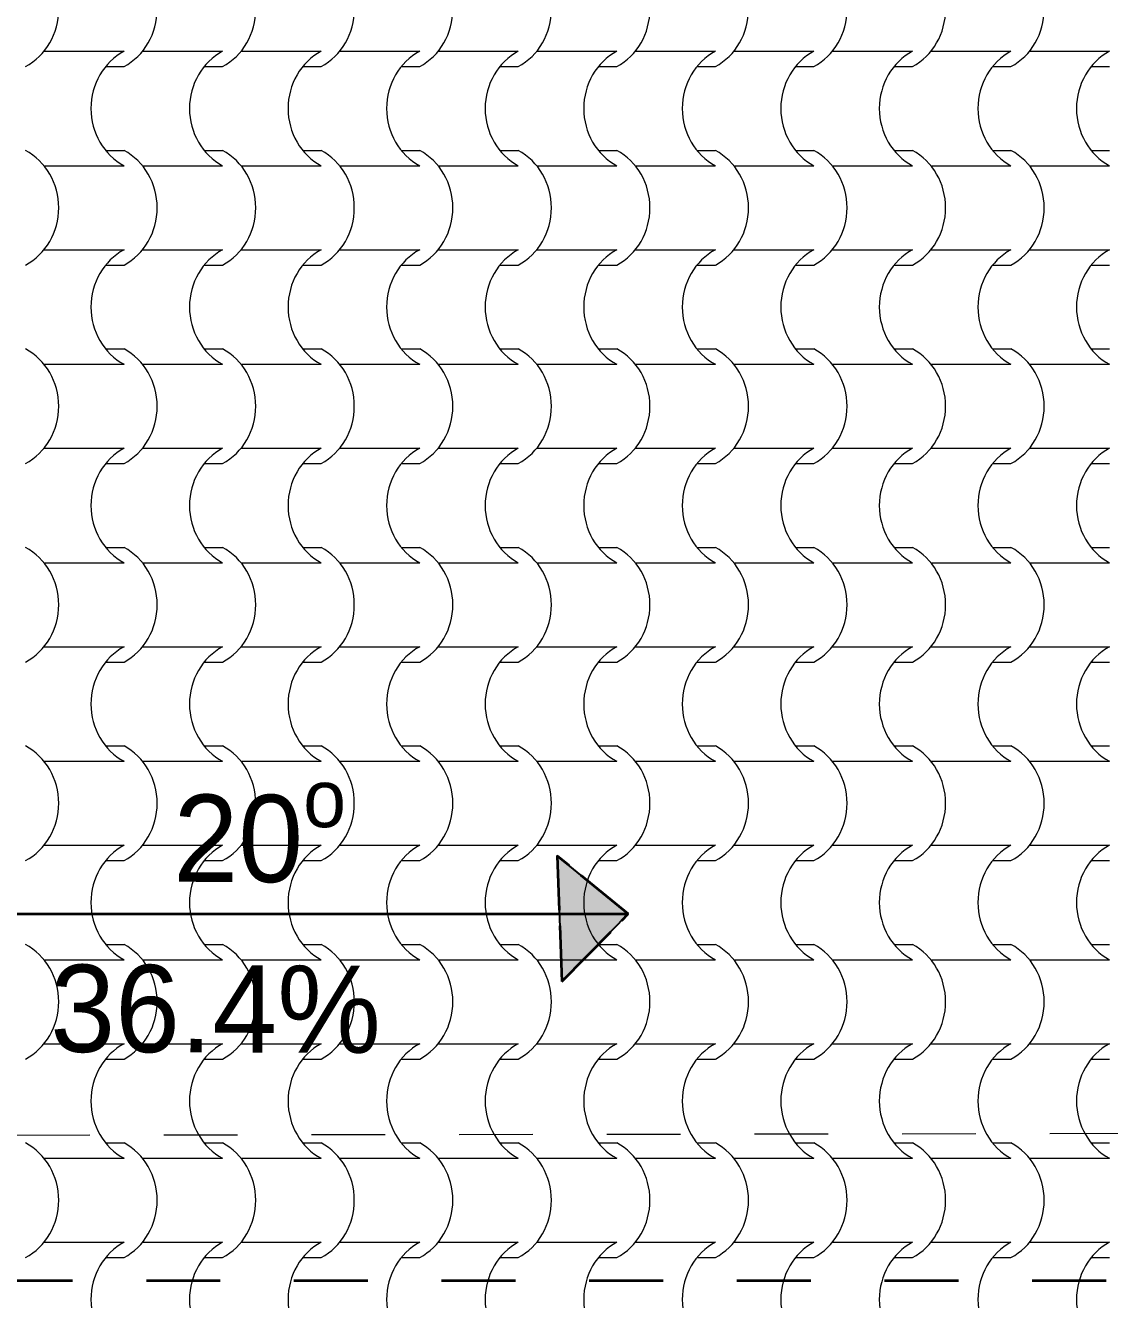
# Model space of a CAD drawing. Header units: millimetres. Extents: x -440 to 2671, y 0 to 297.
# Drawn here: x -174.78 to -143.7, y 100.95 to 137.47 of the extents above; entities that cross this region are included whole.
import ezdxf

# ---------------------------------------------------------------- set-up
doc = ezdxf.new("R2010")
doc.units = ezdxf.units.MM
doc.header["$MEASUREMENT"] = 0
doc.set_wipeout_variables(frame=1)
for name, pattern in [('- Прекъснати линия', [4.233333, 2.116667, -2.116667]), ('- Скирити линии', [2.45, 2, -0.45]), ('Wipeout_Contour', [1000, 0, -1000])]:
    doc.linetypes.add(name, pattern=pattern)
for name, color, linetype, lineweight, true_color in [('1', 7, 'Continuous', 13, 0x2b2b2b), ('46', 7, 'Continuous', 35, 0x4e4e4e), ('65', 7, 'Continuous', 20, 0x4e4e4e), ('85', 7, 'Continuous', 20, 0x404040)]:
    doc.layers.add(name, color=color, linetype=linetype, lineweight=lineweight, true_color=true_color)
for name, color, linetype, lineweight in [('102', 254, 'Continuous', 15), ('41', 7, 'Continuous', 35), ('7', 7, 'Continuous', 25)]:
    doc.layers.add(name, color=color, linetype=linetype, lineweight=lineweight)
doc.styles.add('GENERATED_STYLE_4', font='GOTHIC.TTF')

# ---------------------------------------------------------------- blocks, each defined once
blk = doc.blocks.new('*X45')
at = {"layer": '102', "color": 254, "linetype": 'Continuous', "lineweight": 15}
for p, q in [((265.94, 136.728), (267.086, 136.728)), ((267.086, 136.728), (268.232, 136.728)), ((268.765, 136.728), (269.911, 136.728)), ((269.911, 136.728), (271.057, 136.728)), ((271.591, 136.728), (272.736, 136.728)), ((272.736, 136.728), (273.882, 136.728)), ((274.416, 136.728), (275.562, 136.728)), ((275.562, 136.728), (276.708, 136.728)), ((277.241, 136.728), (278.387, 136.728)), ((278.387, 136.728), (279.533, 136.728)), ((280.067, 136.728), (281.213, 136.728)), ((281.213, 136.728), (282.359, 136.728)), ((282.892, 136.728), (284.038, 136.728)), ((284.038, 136.728), (285.184, 136.728)), ((285.718, 136.728), (286.863, 136.728)), ((286.863, 136.728), (288.009, 136.728)), ((288.543, 136.728), (289.689, 136.728)), ((289.689, 136.728), (290.835, 136.728)), ((291.368, 136.728), (292.514, 136.728)), ((292.514, 136.728), (293.66, 136.728)), ((294.194, 136.728), (295.34, 136.728)), ((295.34, 136.728), (296.485, 136.728)), ((267.705, 136.288), (268.232, 136.288)), ((270.53, 136.288), (271.057, 136.288)), ((273.356, 136.288), (273.882, 136.288)), ((276.181, 136.288), (276.708, 136.288)), ((279.006, 136.288), (279.533, 136.288)), ((281.832, 136.288), (282.359, 136.288)), ((284.657, 136.288), (285.184, 136.288)), ((287.483, 136.288), (288.009, 136.288)), ((290.308, 136.288), (290.835, 136.288)), ((293.133, 136.288), (293.66, 136.288)), ((295.959, 136.288), (296.485, 136.288)), ((267.705, 133.884), (268.232, 133.884)), ((270.53, 133.884), (271.057, 133.884)), ((273.356, 133.884), (273.882, 133.884)), ((276.181, 133.884), (276.708, 133.884)), ((279.006, 133.884), (279.533, 133.884)), ((281.832, 133.884), (282.359, 133.884)), ((284.657, 133.884), (285.184, 133.884)), ((287.483, 133.884), (288.009, 133.884)), ((290.308, 133.884), (290.835, 133.884)), ((293.133, 133.884), (293.66, 133.884)), ((295.959, 133.884), (296.485, 133.884)), ((265.94, 133.444), (267.086, 133.444)), ((267.086, 133.444), (268.232, 133.444)), ((268.765, 133.444), (269.911, 133.444)), ((269.911, 133.444), (271.057, 133.444)), ((271.591, 133.444), (272.736, 133.444)), ((272.736, 133.444), (273.882, 133.444)), ((274.416, 133.444), (275.562, 133.444)), ((275.562, 133.444), (276.708, 133.444)), ((277.241, 133.444), (278.387, 133.444)), ((278.387, 133.444), (279.533, 133.444)), ((280.067, 133.444), (281.213, 133.444)), ((281.213, 133.444), (282.359, 133.444)), ((282.892, 133.444), (284.038, 133.444)), ((284.038, 133.444), (285.184, 133.444)), ((285.718, 133.444), (286.863, 133.444)), ((286.863, 133.444), (288.009, 133.444)), ((288.543, 133.444), (289.689, 133.444)), ((289.689, 133.444), (290.835, 133.444)), ((291.368, 133.444), (292.514, 133.444)), ((292.514, 133.444), (293.66, 133.444)), ((294.194, 133.444), (295.34, 133.444)), ((295.34, 133.444), (296.485, 133.444)), ((265.94, 131.039), (267.086, 131.039)), ((267.086, 131.039), (268.232, 131.039)), ((268.765, 131.039), (269.911, 131.039)), ((269.911, 131.039), (271.057, 131.039)), ((271.591, 131.039), (272.736, 131.039)), ((272.736, 131.039), (273.882, 131.039)), ((274.416, 131.039), (275.562, 131.039)), ((275.562, 131.039), (276.708, 131.039)), ((277.241, 131.039), (278.387, 131.039)), ((278.387, 131.039), (279.533, 131.039)), ((280.067, 131.039), (281.213, 131.039)), ((281.213, 131.039), (282.359, 131.039)), ((282.892, 131.039), (284.038, 131.039)), ((284.038, 131.039), (285.184, 131.039)), ((285.718, 131.039), (286.863, 131.039)), ((286.863, 131.039), (288.009, 131.039)), ((288.543, 131.039), (289.689, 131.039)), ((289.689, 131.039), (290.835, 131.039)), ((291.368, 131.039), (292.514, 131.039)), ((292.514, 131.039), (293.66, 131.039)), ((294.194, 131.039), (295.34, 131.039)), ((295.34, 131.039), (296.485, 131.039)), ((267.705, 130.599), (268.232, 130.599)), ((270.53, 130.599), (271.057, 130.599)), ((273.356, 130.599), (273.882, 130.599)), ((276.181, 130.599), (276.708, 130.599)), ((279.006, 130.599), (279.533, 130.599)), ((281.832, 130.599), (282.359, 130.599)), ((284.657, 130.599), (285.184, 130.599)), ((287.483, 130.599), (288.009, 130.599)), ((290.308, 130.599), (290.835, 130.599)), ((293.133, 130.599), (293.66, 130.599)), ((295.959, 130.599), (296.485, 130.599)), ((267.705, 128.194), (268.232, 128.194)), ((270.53, 128.194), (271.057, 128.194)), ((273.356, 128.194), (273.882, 128.194)), ((276.181, 128.194), (276.708, 128.194)), ((279.006, 128.194), (279.533, 128.194)), ((281.832, 128.194), (282.359, 128.194)), ((284.657, 128.194), (285.184, 128.194)), ((287.483, 128.194), (288.009, 128.194)), ((290.308, 128.194), (290.835, 128.194)), ((293.133, 128.194), (293.66, 128.194)), ((295.959, 128.194), (296.485, 128.194)), ((265.94, 127.754), (267.086, 127.754)), ((267.086, 127.754), (268.232, 127.754)), ((268.765, 127.754), (269.911, 127.754)), ((269.911, 127.754), (271.057, 127.754)), ((271.591, 127.754), (272.736, 127.754)), ((272.736, 127.754), (273.882, 127.754)), ((274.416, 127.754), (275.562, 127.754)), ((275.562, 127.754), (276.708, 127.754)), ((277.241, 127.754), (278.387, 127.754)), ((278.387, 127.754), (279.533, 127.754)), ((280.067, 127.754), (281.213, 127.754)), ((281.213, 127.754), (282.359, 127.754)), ((282.892, 127.754), (284.038, 127.754)), ((284.038, 127.754), (285.184, 127.754)), ((285.718, 127.754), (286.863, 127.754)), ((286.863, 127.754), (288.009, 127.754)), ((288.543, 127.754), (289.689, 127.754)), ((289.689, 127.754), (290.835, 127.754)), ((291.368, 127.754), (292.514, 127.754)), ((292.514, 127.754), (293.66, 127.754)), ((294.194, 127.754), (295.34, 127.754)), ((295.34, 127.754), (296.485, 127.754)), ((265.94, 125.349), (267.086, 125.349)), ((267.086, 125.349), (268.232, 125.349)), ((268.765, 125.349), (269.911, 125.349)), ((269.911, 125.349), (271.057, 125.349)), ((271.591, 125.349), (272.736, 125.349)), ((272.736, 125.349), (273.882, 125.349)), ((274.416, 125.349), (275.562, 125.349)), ((275.562, 125.349), (276.708, 125.349)), ((277.241, 125.349), (278.387, 125.349)), ((278.387, 125.349), (279.533, 125.349)), ((280.067, 125.349), (281.213, 125.349)), ((281.213, 125.349), (282.359, 125.349)), ((282.892, 125.349), (284.038, 125.349)), ((284.038, 125.349), (285.184, 125.349)), ((285.718, 125.349), (286.863, 125.349)), ((286.863, 125.349), (288.009, 125.349)), ((288.543, 125.349), (289.689, 125.349)), ((289.689, 125.349), (290.835, 125.349)), ((291.368, 125.349), (292.514, 125.349)), ((292.514, 125.349), (293.66, 125.349)), ((294.194, 125.349), (295.34, 125.349)), ((295.34, 125.349), (296.485, 125.349)), ((267.705, 124.909), (268.232, 124.909)), ((270.53, 124.909), (271.057, 124.909)), ((273.356, 124.909), (273.882, 124.909)), ((276.181, 124.909), (276.708, 124.909)), ((279.006, 124.909), (279.533, 124.909)), ((281.832, 124.909), (282.359, 124.909)), ((284.657, 124.909), (285.184, 124.909)), ((287.483, 124.909), (288.009, 124.909)), ((290.308, 124.909), (290.835, 124.909)), ((293.133, 124.909), (293.66, 124.909)), ((295.959, 124.909), (296.485, 124.909)), ((267.705, 122.504), (268.232, 122.504)), ((270.53, 122.504), (271.057, 122.504)), ((273.356, 122.504), (273.882, 122.504)), ((276.181, 122.504), (276.708, 122.504)), ((279.006, 122.504), (279.533, 122.504)), ((281.832, 122.504), (282.359, 122.504)), ((284.657, 122.504), (285.184, 122.504)), ((287.483, 122.504), (288.009, 122.504)), ((290.308, 122.504), (290.835, 122.504)), ((293.133, 122.504), (293.66, 122.504)), ((295.959, 122.504), (296.485, 122.504)), ((265.94, 122.064), (267.086, 122.064)), ((267.086, 122.064), (268.232, 122.064)), ((268.765, 122.064), (269.911, 122.064)), ((269.911, 122.064), (271.057, 122.064)), ((271.591, 122.064), (272.736, 122.064)), ((272.736, 122.064), (273.882, 122.064)), ((274.416, 122.064), (275.562, 122.064)), ((275.562, 122.064), (276.708, 122.064)), ((277.241, 122.064), (278.387, 122.064)), ((278.387, 122.064), (279.533, 122.064)), ((280.067, 122.064), (281.213, 122.064)), ((281.213, 122.064), (282.359, 122.064)), ((282.892, 122.064), (284.038, 122.064)), ((284.038, 122.064), (285.184, 122.064)), ((285.718, 122.064), (286.863, 122.064)), ((286.863, 122.064), (288.009, 122.064)), ((288.543, 122.064), (289.689, 122.064)), ((289.689, 122.064), (290.835, 122.064)), ((291.368, 122.064), (292.514, 122.064)), ((292.514, 122.064), (293.66, 122.064)), ((294.194, 122.064), (295.34, 122.064)), ((295.34, 122.064), (296.485, 122.064)), ((265.94, 119.66), (267.086, 119.66)), ((267.086, 119.66), (268.232, 119.66)), ((268.765, 119.66), (269.911, 119.66)), ((269.911, 119.66), (271.057, 119.66)), ((271.591, 119.66), (272.736, 119.66)), ((272.736, 119.66), (273.882, 119.66)), ((274.416, 119.66), (275.562, 119.66)), ((275.562, 119.66), (276.708, 119.66)), ((277.241, 119.66), (278.387, 119.66)), ((278.387, 119.66), (279.533, 119.66)), ((280.067, 119.66), (281.213, 119.66)), ((281.213, 119.66), (282.359, 119.66)), ((282.892, 119.66), (284.038, 119.66)), ((284.038, 119.66), (285.184, 119.66)), ((285.718, 119.66), (286.863, 119.66)), ((286.863, 119.66), (288.009, 119.66)), ((288.543, 119.66), (289.689, 119.66)), ((289.689, 119.66), (290.835, 119.66)), ((291.368, 119.66), (292.514, 119.66)), ((292.514, 119.66), (293.66, 119.66)), ((294.194, 119.66), (295.34, 119.66)), ((295.34, 119.66), (296.485, 119.66)), ((267.705, 119.22), (268.232, 119.22)), ((270.53, 119.22), (271.057, 119.22)), ((273.356, 119.22), (273.882, 119.22)), ((276.181, 119.22), (276.708, 119.22)), ((279.006, 119.22), (279.533, 119.22)), ((281.832, 119.22), (282.359, 119.22)), ((284.657, 119.22), (285.184, 119.22)), ((287.483, 119.22), (288.009, 119.22)), ((290.308, 119.22), (290.835, 119.22)), ((293.133, 119.22), (293.66, 119.22)), ((295.959, 119.22), (296.485, 119.22)), ((267.705, 116.815), (268.232, 116.815)), ((270.53, 116.815), (271.057, 116.815)), ((273.356, 116.815), (273.882, 116.815)), ((276.181, 116.815), (276.708, 116.815)), ((279.006, 116.815), (279.533, 116.815)), ((281.832, 116.815), (282.359, 116.815)), ((284.657, 116.815), (285.184, 116.815)), ((287.483, 116.815), (288.009, 116.815)), ((290.308, 116.815), (290.835, 116.815)), ((293.133, 116.815), (293.66, 116.815)), ((295.959, 116.815), (296.485, 116.815)), ((265.94, 116.375), (267.086, 116.375)), ((267.086, 116.375), (268.232, 116.375)), ((268.765, 116.375), (269.911, 116.375)), ((269.911, 116.375), (271.057, 116.375)), ((271.591, 116.375), (272.736, 116.375)), ((272.736, 116.375), (273.882, 116.375)), ((274.416, 116.375), (275.562, 116.375)), ((275.562, 116.375), (276.708, 116.375)), ((277.241, 116.375), (278.387, 116.375)), ((278.387, 116.375), (279.533, 116.375)), ((280.067, 116.375), (281.213, 116.375)), ((281.213, 116.375), (282.359, 116.375)), ((282.892, 116.375), (284.038, 116.375)), ((284.038, 116.375), (285.184, 116.375)), ((285.718, 116.375), (286.863, 116.375)), ((286.863, 116.375), (288.009, 116.375)), ((288.543, 116.375), (289.689, 116.375)), ((289.689, 116.375), (290.835, 116.375)), ((291.368, 116.375), (292.514, 116.375)), ((292.514, 116.375), (293.66, 116.375)), ((294.194, 116.375), (295.34, 116.375)), ((295.34, 116.375), (296.485, 116.375)), ((265.94, 113.97), (267.086, 113.97)), ((267.086, 113.97), (268.232, 113.97)), ((268.765, 113.97), (269.911, 113.97)), ((269.911, 113.97), (271.057, 113.97)), ((271.591, 113.97), (272.736, 113.97)), ((272.736, 113.97), (273.882, 113.97)), ((274.416, 113.97), (275.562, 113.97)), ((275.562, 113.97), (276.708, 113.97)), ((277.241, 113.97), (278.387, 113.97)), ((278.387, 113.97), (279.533, 113.97)), ((280.067, 113.97), (281.213, 113.97)), ((281.213, 113.97), (282.359, 113.97)), ((282.892, 113.97), (284.038, 113.97)), ((284.038, 113.97), (285.184, 113.97)), ((285.718, 113.97), (286.863, 113.97)), ((286.863, 113.97), (288.009, 113.97)), ((288.543, 113.97), (289.689, 113.97)), ((289.689, 113.97), (290.835, 113.97)), ((291.368, 113.97), (292.514, 113.97)), ((292.514, 113.97), (293.66, 113.97)), ((294.194, 113.97), (295.34, 113.97)), ((295.34, 113.97), (296.485, 113.97)), ((267.705, 113.53), (268.232, 113.53)), ((270.53, 113.53), (271.057, 113.53)), ((273.356, 113.53), (273.882, 113.53)), ((276.181, 113.53), (276.708, 113.53)), ((279.006, 113.53), (279.533, 113.53)), ((281.832, 113.53), (282.359, 113.53)), ((284.657, 113.53), (285.184, 113.53)), ((287.483, 113.53), (288.009, 113.53)), ((290.308, 113.53), (290.835, 113.53)), ((293.133, 113.53), (293.66, 113.53)), ((295.959, 113.53), (296.485, 113.53)), ((267.705, 111.125), (268.232, 111.125)), ((270.53, 111.125), (271.057, 111.125)), ((273.356, 111.125), (273.882, 111.125)), ((276.181, 111.125), (276.708, 111.125)), ((279.006, 111.125), (279.533, 111.125)), ((281.832, 111.125), (282.359, 111.125)), ((284.657, 111.125), (285.184, 111.125)), ((287.483, 111.125), (288.009, 111.125)), ((290.308, 111.125), (290.835, 111.125)), ((293.133, 111.125), (293.66, 111.125)), ((295.959, 111.125), (296.485, 111.125)), ((265.94, 110.685), (267.086, 110.685)), ((267.086, 110.685), (268.232, 110.685)), ((268.765, 110.685), (269.911, 110.685)), ((269.911, 110.685), (271.057, 110.685)), ((271.591, 110.685), (272.736, 110.685)), ((272.736, 110.685), (273.882, 110.685)), ((274.416, 110.685), (275.562, 110.685)), ((275.562, 110.685), (276.708, 110.685)), ((277.241, 110.685), (278.387, 110.685)), ((278.387, 110.685), (279.533, 110.685)), ((280.067, 110.685), (281.213, 110.685)), ((281.213, 110.685), (282.359, 110.685)), ((282.892, 110.685), (284.038, 110.685)), ((284.038, 110.685), (285.184, 110.685)), ((285.718, 110.685), (286.863, 110.685)), ((286.863, 110.685), (288.009, 110.685)), ((288.543, 110.685), (289.689, 110.685)), ((289.689, 110.685), (290.835, 110.685)), ((291.368, 110.685), (292.514, 110.685)), ((292.514, 110.685), (293.66, 110.685)), ((294.194, 110.685), (295.34, 110.685)), ((295.34, 110.685), (296.485, 110.685)), ((265.94, 108.28), (267.086, 108.28)), ((267.086, 108.28), (268.232, 108.28)), ((268.765, 108.28), (269.911, 108.28)), ((269.911, 108.28), (271.057, 108.28)), ((271.591, 108.28), (272.736, 108.28)), ((272.736, 108.28), (273.882, 108.28)), ((274.416, 108.28), (275.562, 108.28)), ((275.562, 108.28), (276.708, 108.28)), ((277.241, 108.28), (278.387, 108.28)), ((278.387, 108.28), (279.533, 108.28)), ((280.067, 108.28), (281.213, 108.28)), ((281.213, 108.28), (282.359, 108.28)), ((282.892, 108.28), (284.038, 108.28)), ((284.038, 108.28), (285.184, 108.28)), ((285.718, 108.28), (286.863, 108.28)), ((286.863, 108.28), (288.009, 108.28)), ((288.543, 108.28), (289.689, 108.28)), ((289.689, 108.28), (290.835, 108.28)), ((291.368, 108.28), (292.514, 108.28)), ((292.514, 108.28), (293.66, 108.28)), ((294.194, 108.28), (295.34, 108.28)), ((295.34, 108.28), (296.485, 108.28)), ((267.705, 107.84), (268.232, 107.84)), ((270.53, 107.84), (271.057, 107.84)), ((273.356, 107.84), (273.882, 107.84)), ((276.181, 107.84), (276.708, 107.84)), ((279.006, 107.84), (279.533, 107.84)), ((281.832, 107.84), (282.359, 107.84)), ((284.657, 107.84), (285.184, 107.84)), ((287.483, 107.84), (288.009, 107.84)), ((290.308, 107.84), (290.835, 107.84)), ((293.133, 107.84), (293.66, 107.84)), ((295.959, 107.84), (296.485, 107.84)), ((267.705, 105.436), (268.232, 105.436)), ((270.53, 105.436), (271.057, 105.436)), ((273.356, 105.436), (273.882, 105.436)), ((276.181, 105.436), (276.708, 105.436)), ((279.006, 105.436), (279.533, 105.436)), ((281.832, 105.436), (282.359, 105.436)), ((284.657, 105.436), (285.184, 105.436)), ((287.483, 105.436), (288.009, 105.436)), ((290.308, 105.436), (290.835, 105.436)), ((293.133, 105.436), (293.66, 105.436)), ((295.959, 105.436), (296.485, 105.436)), ((265.94, 104.996), (267.086, 104.996)), ((267.086, 104.996), (268.232, 104.996)), ((268.765, 104.996), (269.911, 104.996)), ((269.911, 104.996), (271.057, 104.996)), ((271.591, 104.996), (272.736, 104.996)), ((272.736, 104.996), (273.882, 104.996)), ((274.416, 104.996), (275.562, 104.996)), ((275.562, 104.996), (276.708, 104.996)), ((277.241, 104.996), (278.387, 104.996)), ((278.387, 104.996), (279.533, 104.996)), ((280.067, 104.996), (281.213, 104.996)), ((281.213, 104.996), (282.359, 104.996)), ((282.892, 104.996), (284.038, 104.996)), ((284.038, 104.996), (285.184, 104.996)), ((285.718, 104.996), (286.863, 104.996)), ((286.863, 104.996), (288.009, 104.996)), ((288.543, 104.996), (289.689, 104.996)), ((289.689, 104.996), (290.835, 104.996)), ((291.368, 104.996), (292.514, 104.996)), ((292.514, 104.996), (293.66, 104.996)), ((294.194, 104.996), (295.34, 104.996)), ((295.34, 104.996), (296.485, 104.996)), ((265.94, 102.591), (267.086, 102.591)), ((267.086, 102.591), (268.232, 102.591)), ((268.765, 102.591), (269.911, 102.591)), ((269.911, 102.591), (271.057, 102.591)), ((271.591, 102.591), (272.736, 102.591)), ((272.736, 102.591), (273.882, 102.591)), ((274.416, 102.591), (275.562, 102.591)), ((275.562, 102.591), (276.708, 102.591)), ((277.241, 102.591), (278.387, 102.591)), ((278.387, 102.591), (279.533, 102.591)), ((280.067, 102.591), (281.213, 102.591)), ((281.213, 102.591), (282.359, 102.591)), ((282.892, 102.591), (284.038, 102.591)), ((284.038, 102.591), (285.184, 102.591)), ((285.718, 102.591), (286.863, 102.591)), ((286.863, 102.591), (288.009, 102.591)), ((288.543, 102.591), (289.689, 102.591)), ((289.689, 102.591), (290.835, 102.591)), ((291.368, 102.591), (292.514, 102.591)), ((292.514, 102.591), (293.66, 102.591)), ((294.194, 102.591), (295.34, 102.591)), ((295.34, 102.591), (296.485, 102.591)), ((267.705, 102.151), (268.232, 102.151)), ((270.53, 102.151), (271.057, 102.151)), ((273.356, 102.151), (273.882, 102.151)), ((276.181, 102.151), (276.708, 102.151)), ((279.006, 102.151), (279.533, 102.151)), ((281.832, 102.151), (282.359, 102.151)), ((284.657, 102.151), (285.184, 102.151)), ((287.483, 102.151), (288.009, 102.151)), ((290.308, 102.151), (290.835, 102.151)), ((293.133, 102.151), (293.66, 102.151)), ((295.959, 102.151), (296.485, 102.151))]:
    blk.add_line(p, q, dxfattribs=at)
for centre, major_axis, start_param, end_param in [((264.63, 137.931), (0, 1.839), 3.607672, 5.817106), ((267.455, 137.931), (0, 1.839), 3.607672, 5.817106), ((270.281, 137.931), (0, 1.839), 3.607672, 5.817106), ((273.106, 137.931), (0, 1.839), 3.607672, 5.817106), ((275.931, 137.931), (0, 1.839), 3.607672, 5.817106), ((278.757, 137.931), (0, 1.839), 3.607672, 5.817106), ((281.582, 137.931), (0, 1.839), 3.607672, 5.817106), ((284.408, 137.931), (0, 1.839), 3.607672, 5.817106), ((287.233, 137.931), (0, 1.839), 3.607672, 5.817106), ((290.058, 137.931), (0, 1.839), 3.607672, 5.817106), ((292.884, 137.931), (0, 1.839), 3.607672, 5.817106), ((269.02, 135.081), (0, 1.849), 0.471039, 1.56782), ((271.846, 135.081), (0, 1.849), 0.471039, 1.56782), ((274.671, 135.081), (0, 1.849), 0.471039, 1.56782), ((277.496, 135.081), (0, 1.849), 0.471039, 1.56782), ((280.322, 135.081), (0, 1.849), 0.471039, 1.56782), ((283.147, 135.081), (0, 1.849), 0.471039, 1.56782), ((285.973, 135.081), (0, 1.849), 0.471039, 1.56782), ((288.798, 135.081), (0, 1.849), 0.471039, 1.56782), ((291.623, 135.081), (0, 1.849), 0.471039, 1.56782), ((294.449, 135.081), (0, 1.849), 0.471039, 1.56782), ((297.274, 135.081), (0, 1.849), 0.471039, 1.56782), ((269.02, 135.092), (0, 1.849), 1.573772, 2.670554), ((271.846, 135.092), (0, 1.849), 1.573772, 2.670554), ((274.671, 135.092), (0, 1.849), 1.573772, 2.670554), ((277.496, 135.092), (0, 1.849), 1.573772, 2.670554), ((280.322, 135.092), (0, 1.849), 1.573772, 2.670554), ((283.147, 135.092), (0, 1.849), 1.573772, 2.670554), ((285.973, 135.092), (0, 1.849), 1.573772, 2.670554), ((288.798, 135.092), (0, 1.849), 1.573772, 2.670554), ((291.623, 135.092), (0, 1.849), 1.573772, 2.670554), ((294.449, 135.092), (0, 1.849), 1.573772, 2.670554), ((297.274, 135.092), (0, 1.849), 1.573772, 2.670554), ((264.63, 132.241), (0, 1.839), 3.607672, 5.817106), ((267.455, 132.241), (0, 1.839), 3.607672, 5.817106), ((270.281, 132.241), (0, 1.839), 3.607672, 5.817106), ((273.106, 132.241), (0, 1.839), 3.607672, 5.817106), ((275.931, 132.241), (0, 1.839), 3.607672, 5.817106), ((278.757, 132.241), (0, 1.839), 3.607672, 5.817106), ((281.582, 132.241), (0, 1.839), 3.607672, 5.817106), ((284.408, 132.241), (0, 1.839), 3.607672, 5.817106), ((287.233, 132.241), (0, 1.839), 3.607672, 5.817106), ((290.058, 132.241), (0, 1.839), 3.607672, 5.817106), ((292.884, 132.241), (0, 1.839), 3.607672, 5.817106), ((269.02, 129.391), (0, 1.849), 0.471039, 1.56782), ((271.846, 129.391), (0, 1.849), 0.471039, 1.56782), ((274.671, 129.391), (0, 1.849), 0.471039, 1.56782), ((277.496, 129.391), (0, 1.849), 0.471039, 1.56782), ((280.322, 129.391), (0, 1.849), 0.471039, 1.56782), ((283.147, 129.391), (0, 1.849), 0.471039, 1.56782), ((285.973, 129.391), (0, 1.849), 0.471039, 1.56782), ((288.798, 129.391), (0, 1.849), 0.471039, 1.56782), ((291.623, 129.391), (0, 1.849), 0.471039, 1.56782), ((294.449, 129.391), (0, 1.849), 0.471039, 1.56782), ((297.274, 129.391), (0, 1.849), 0.471039, 1.56782), ((269.02, 129.402), (0, 1.849), 1.573772, 2.670554), ((271.846, 129.402), (0, 1.849), 1.573772, 2.670554), ((274.671, 129.402), (0, 1.849), 1.573772, 2.670554), ((277.496, 129.402), (0, 1.849), 1.573772, 2.670554), ((280.322, 129.402), (0, 1.849), 1.573772, 2.670554), ((283.147, 129.402), (0, 1.849), 1.573772, 2.670554), ((285.973, 129.402), (0, 1.849), 1.573772, 2.670554), ((288.798, 129.402), (0, 1.849), 1.573772, 2.670554), ((291.623, 129.402), (0, 1.849), 1.573772, 2.670554), ((294.449, 129.402), (0, 1.849), 1.573772, 2.670554), ((297.274, 129.402), (0, 1.849), 1.573772, 2.670554), ((264.63, 126.552), (0, 1.839), 3.607672, 5.817106), ((267.455, 126.552), (0, 1.839), 3.607672, 5.817106), ((270.281, 126.552), (0, 1.839), 3.607672, 5.817106), ((273.106, 126.552), (0, 1.839), 3.607672, 5.817106), ((275.931, 126.552), (0, 1.839), 3.607672, 5.817106), ((278.757, 126.552), (0, 1.839), 3.607672, 5.817106), ((281.582, 126.552), (0, 1.839), 3.607672, 5.817106), ((284.408, 126.552), (0, 1.839), 3.607672, 5.817106), ((287.233, 126.552), (0, 1.839), 3.607672, 5.817106), ((290.058, 126.552), (0, 1.839), 3.607672, 5.817106), ((292.884, 126.552), (0, 1.839), 3.607672, 5.817106), ((269.02, 123.701), (0, 1.849), 0.471039, 1.56782), ((271.846, 123.701), (0, 1.849), 0.471039, 1.56782), ((274.671, 123.701), (0, 1.849), 0.471039, 1.56782), ((277.496, 123.701), (0, 1.849), 0.471039, 1.56782), ((280.322, 123.701), (0, 1.849), 0.471039, 1.56782), ((283.147, 123.701), (0, 1.849), 0.471039, 1.56782), ((285.973, 123.701), (0, 1.849), 0.471039, 1.56782), ((288.798, 123.701), (0, 1.849), 0.471039, 1.56782), ((291.623, 123.701), (0, 1.849), 0.471039, 1.56782), ((294.449, 123.701), (0, 1.849), 0.471039, 1.56782), ((297.274, 123.701), (0, 1.849), 0.471039, 1.56782), ((269.02, 123.712), (0, 1.849), 1.573772, 2.670554), ((271.846, 123.712), (0, 1.849), 1.573772, 2.670554), ((274.671, 123.712), (0, 1.849), 1.573772, 2.670554), ((277.496, 123.712), (0, 1.849), 1.573772, 2.670554), ((280.322, 123.712), (0, 1.849), 1.573772, 2.670554), ((283.147, 123.712), (0, 1.849), 1.573772, 2.670554), ((285.973, 123.712), (0, 1.849), 1.573772, 2.670554), ((288.798, 123.712), (0, 1.849), 1.573772, 2.670554), ((291.623, 123.712), (0, 1.849), 1.573772, 2.670554), ((294.449, 123.712), (0, 1.849), 1.573772, 2.670554), ((297.274, 123.712), (0, 1.849), 1.573772, 2.670554), ((264.63, 120.862), (0, 1.839), 3.607672, 5.817106), ((267.455, 120.862), (0, 1.839), 3.607672, 5.817106), ((270.281, 120.862), (0, 1.839), 3.607672, 5.817106), ((273.106, 120.862), (0, 1.839), 3.607672, 5.817106), ((275.931, 120.862), (0, 1.839), 3.607672, 5.817106), ((278.757, 120.862), (0, 1.839), 3.607672, 5.817106), ((281.582, 120.862), (0, 1.839), 3.607672, 5.817106), ((284.408, 120.862), (0, 1.839), 3.607672, 5.817106), ((287.233, 120.862), (0, 1.839), 3.607672, 5.817106), ((290.058, 120.862), (0, 1.839), 3.607672, 5.817106), ((292.884, 120.862), (0, 1.839), 3.607672, 5.817106), ((269.02, 118.012), (0, 1.849), 0.471039, 1.56782), ((271.846, 118.012), (0, 1.849), 0.471039, 1.56782), ((274.671, 118.012), (0, 1.849), 0.471039, 1.56782), ((277.496, 118.012), (0, 1.849), 0.471039, 1.56782), ((280.322, 118.012), (0, 1.849), 0.471039, 1.56782), ((283.147, 118.012), (0, 1.849), 0.471039, 1.56782), ((285.973, 118.012), (0, 1.849), 0.471039, 1.56782), ((288.798, 118.012), (0, 1.849), 0.471039, 1.56782), ((291.623, 118.012), (0, 1.849), 0.471039, 1.56782), ((294.449, 118.012), (0, 1.849), 0.471039, 1.56782), ((297.274, 118.012), (0, 1.849), 0.471039, 1.56782), ((269.02, 118.023), (0, 1.849), 1.573772, 2.670554), ((271.846, 118.023), (0, 1.849), 1.573772, 2.670554), ((274.671, 118.023), (0, 1.849), 1.573772, 2.670554), ((277.496, 118.023), (0, 1.849), 1.573772, 2.670554), ((280.322, 118.023), (0, 1.849), 1.573772, 2.670554), ((283.147, 118.023), (0, 1.849), 1.573772, 2.670554), ((285.973, 118.023), (0, 1.849), 1.573772, 2.670554), ((288.798, 118.023), (0, 1.849), 1.573772, 2.670554), ((291.623, 118.023), (0, 1.849), 1.573772, 2.670554), ((294.449, 118.023), (0, 1.849), 1.573772, 2.670554), ((297.274, 118.023), (0, 1.849), 1.573772, 2.670554), ((264.63, 115.172), (0, 1.839), 3.607672, 5.817106), ((267.455, 115.172), (0, 1.839), 3.607672, 5.817106), ((270.281, 115.172), (0, 1.839), 3.607672, 5.817106), ((273.106, 115.172), (0, 1.839), 3.607672, 5.817106), ((275.931, 115.172), (0, 1.839), 3.607672, 5.817106), ((278.757, 115.172), (0, 1.839), 3.607672, 5.817106), ((281.582, 115.172), (0, 1.839), 3.607672, 5.817106), ((284.408, 115.172), (0, 1.839), 3.607672, 5.817106), ((287.233, 115.172), (0, 1.839), 3.607672, 5.817106), ((290.058, 115.172), (0, 1.839), 3.607672, 5.817106), ((292.884, 115.172), (0, 1.839), 3.607672, 5.817106), ((269.02, 112.322), (0, 1.849), 0.471039, 1.56782), ((271.846, 112.322), (0, 1.849), 0.471039, 1.56782), ((274.671, 112.322), (0, 1.849), 0.471039, 1.56782), ((277.496, 112.322), (0, 1.849), 0.471039, 1.56782), ((280.322, 112.322), (0, 1.849), 0.471039, 1.56782), ((283.147, 112.322), (0, 1.849), 0.471039, 1.56782), ((285.973, 112.322), (0, 1.849), 0.471039, 1.56782), ((288.798, 112.322), (0, 1.849), 0.471039, 1.56782), ((291.623, 112.322), (0, 1.849), 0.471039, 1.56782), ((294.449, 112.322), (0, 1.849), 0.471039, 1.56782), ((297.274, 112.322), (0, 1.849), 0.471039, 1.56782), ((269.02, 112.333), (0, 1.849), 1.573772, 2.670554), ((271.846, 112.333), (0, 1.849), 1.573772, 2.670554), ((274.671, 112.333), (0, 1.849), 1.573772, 2.670554), ((277.496, 112.333), (0, 1.849), 1.573772, 2.670554), ((280.322, 112.333), (0, 1.849), 1.573772, 2.670554), ((283.147, 112.333), (0, 1.849), 1.573772, 2.670554), ((285.973, 112.333), (0, 1.849), 1.573772, 2.670554), ((288.798, 112.333), (0, 1.849), 1.573772, 2.670554), ((291.623, 112.333), (0, 1.849), 1.573772, 2.670554), ((294.449, 112.333), (0, 1.849), 1.573772, 2.670554), ((297.274, 112.333), (0, 1.849), 1.573772, 2.670554), ((264.63, 109.483), (0, 1.839), 3.607672, 5.817106), ((267.455, 109.483), (0, 1.839), 3.607672, 5.817106), ((270.281, 109.483), (0, 1.839), 3.607672, 5.817106), ((273.106, 109.483), (0, 1.839), 3.607672, 5.817106), ((275.931, 109.483), (0, 1.839), 3.607672, 5.817106), ((278.757, 109.483), (0, 1.839), 3.607672, 5.817106), ((281.582, 109.483), (0, 1.839), 3.607672, 5.817106), ((284.408, 109.483), (0, 1.839), 3.607672, 5.817106), ((287.233, 109.483), (0, 1.839), 3.607672, 5.817106), ((290.058, 109.483), (0, 1.839), 3.607672, 5.817106), ((292.884, 109.483), (0, 1.839), 3.607672, 5.817106), ((269.02, 106.633), (0, 1.849), 0.471039, 1.56782), ((271.846, 106.633), (0, 1.849), 0.471039, 1.56782), ((274.671, 106.633), (0, 1.849), 0.471039, 1.56782), ((277.496, 106.633), (0, 1.849), 0.471039, 1.56782), ((280.322, 106.633), (0, 1.849), 0.471039, 1.56782), ((283.147, 106.633), (0, 1.849), 0.471039, 1.56782), ((285.973, 106.633), (0, 1.849), 0.471039, 1.56782), ((288.798, 106.633), (0, 1.849), 0.471039, 1.56782), ((291.623, 106.633), (0, 1.849), 0.471039, 1.56782), ((294.449, 106.633), (0, 1.849), 0.471039, 1.56782), ((297.274, 106.633), (0, 1.849), 0.471039, 1.56782), ((269.02, 106.644), (0, 1.849), 1.573772, 2.670554), ((271.846, 106.644), (0, 1.849), 1.573772, 2.670554), ((274.671, 106.644), (0, 1.849), 1.573772, 2.670554), ((277.496, 106.644), (0, 1.849), 1.573772, 2.670554), ((280.322, 106.644), (0, 1.849), 1.573772, 2.670554), ((283.147, 106.644), (0, 1.849), 1.573772, 2.670554), ((285.973, 106.644), (0, 1.849), 1.573772, 2.670554), ((288.798, 106.644), (0, 1.849), 1.573772, 2.670554), ((291.623, 106.644), (0, 1.849), 1.573772, 2.670554), ((294.449, 106.644), (0, 1.849), 1.573772, 2.670554), ((297.274, 106.644), (0, 1.849), 1.573772, 2.670554), ((264.63, 103.793), (0, 1.839), 3.607672, 5.817106), ((267.455, 103.793), (0, 1.839), 3.607672, 5.817106), ((270.281, 103.793), (0, 1.839), 3.607672, 5.817106), ((273.106, 103.793), (0, 1.839), 3.607672, 5.817106), ((275.931, 103.793), (0, 1.839), 3.607672, 5.817106), ((278.757, 103.793), (0, 1.839), 3.607672, 5.817106), ((281.582, 103.793), (0, 1.839), 3.607672, 5.817106), ((284.408, 103.793), (0, 1.839), 3.607672, 5.817106), ((287.233, 103.793), (0, 1.839), 3.607672, 5.817106), ((290.058, 103.793), (0, 1.839), 3.607672, 5.817106), ((292.884, 103.793), (0, 1.839), 3.607672, 5.817106), ((269.02, 100.943), (0, 1.849), 0.471039, 1.56782), ((271.846, 100.943), (0, 1.849), 0.471039, 1.56782), ((274.671, 100.943), (0, 1.849), 0.471039, 1.56782), ((277.496, 100.943), (0, 1.849), 0.471039, 1.56782), ((280.322, 100.943), (0, 1.849), 0.471039, 1.56782), ((283.147, 100.943), (0, 1.849), 0.471039, 1.56782), ((285.973, 100.943), (0, 1.849), 0.471039, 1.56782), ((288.798, 100.943), (0, 1.849), 0.471039, 1.56782), ((291.623, 100.943), (0, 1.849), 0.471039, 1.56782), ((294.449, 100.943), (0, 1.849), 0.471039, 1.56782), ((297.274, 100.943), (0, 1.849), 0.471039, 1.56782), ((269.02, 100.954), (0, 1.849), 1.573772, 2.670554), ((271.846, 100.954), (0, 1.849), 1.573772, 2.670554), ((274.671, 100.954), (0, 1.849), 1.573772, 2.670554), ((277.496, 100.954), (0, 1.849), 1.573772, 2.670554), ((280.322, 100.954), (0, 1.849), 1.573772, 2.670554), ((283.147, 100.954), (0, 1.849), 1.573772, 2.670554), ((285.973, 100.954), (0, 1.849), 1.573772, 2.670554), ((288.798, 100.954), (0, 1.849), 1.573772, 2.670554), ((291.623, 100.954), (0, 1.849), 1.573772, 2.670554), ((294.449, 100.954), (0, 1.849), 1.573772, 2.670554), ((297.274, 100.954), (0, 1.849), 1.573772, 2.670554)]:
    blk.add_ellipse(centre, major_axis=major_axis, ratio=0.939693, start_param=start_param, end_param=end_param, dxfattribs=at)

msp = doc.modelspace()

# ---------------------------------------------------------------- wipeouts: each hides what was drawn before it
at = {"color": 254, "linetype": 'Wipeout_Contour', "lineweight": 0, "ltscale": 1886.276001}
msp.add_wipeout([(-96.817, 234.498), (-231.817, 234.498), (-231.817, 111.498), (-216.817, 96.498), (-96.817, 96.498), (-165.817, 165.498)], dxfattribs=at)

# ---------------------------------------------------------------- next in the draw order: block references
at = {"layer": '65', "color": 251, "linetype": 'Continuous', "lineweight": 20, "true_color": 0x4e4e4e}
msp.add_blockref('*X45', (-440.188, 0), dxfattribs=at)

# ---------------------------------------------------------------- next in the draw order: wipeouts: each hides what was drawn before it
at = {"color": 254, "linetype": 'Wipeout_Contour', "lineweight": 0, "ltscale": 1134.820648}
msp.add_wipeout([(-80.817, 234.498), (-149.817, 165.498), (-80.817, 96.498)], dxfattribs=at)

# ---------------------------------------------------------------- next in the draw order: wipeouts: each hides what was drawn before it
at = {"color": 254, "linetype": 'Wipeout_Contour', "lineweight": 0, "ltscale": 1383.389464}
msp.add_wipeout([(-80.817, 96.498), (-149.817, 165.498), (-165.817, 165.498), (-96.817, 96.498)], dxfattribs=at)

# ---------------------------------------------------------------- next in the draw order: hatches: boundary and pattern name
at = {"layer": '1', "linetype": 'Continuous', "lineweight": 13, "true_color": 0x2b2b2b}
msp.add_hatch(color=250, dxfattribs=at).paths.add_polyline_path([(-159.4, 110.062), (-157.504, 112.001), (-159.541, 113.667)])
msp.add_hatch(color=250, dxfattribs=at).paths.add_polyline_path([(-159.4, 110.062), (-157.504, 112.001), (-159.541, 113.667)])

# ---------------------------------------------------------------- next in the draw order: linework, layer by layer
at = {"layer": '1', "color": 250, "linetype": 'Continuous', "lineweight": 13, "true_color": 0x2b2b2b, "flags": 128}
msp.add_lwpolyline([(-159.4, 110.062), (-157.504, 112.001), (-159.541, 113.667)], close=True, dxfattribs=at)
at = {"layer": '41', "color": 7, "linetype": '- Скирити линии', "lineweight": 35, "flags": 128}
msp.add_lwpolyline([(-159.4, 110.062), (-157.504, 112.001), (-159.541, 113.667)], close=True, dxfattribs=at)
at = {"layer": '41', "color": 7, "linetype": 'Continuous', "lineweight": 35, "flags": 128}
msp.add_lwpolyline([(-178.219, 112.001), (-157.504, 112.001)], dxfattribs=at)
at = {"layer": '41', "color": 7, "linetype": '- Прекъснати линия', "lineweight": 35, "flags": 128}
msp.add_lwpolyline([(-356.817, 96.498), (-356.817, 101.498), (-116.817, 101.498), (-116.817, 96.498)], close=True, dxfattribs=at)
at = {"layer": '7', "color": 7, "linetype": 'Continuous', "lineweight": 25, "flags": 128}
msp.add_lwpolyline([(-159.4, 110.062), (-157.504, 112.001), (-159.541, 113.667)], close=True, dxfattribs=at)
at = {"layer": '85', "linetype": '- Прекъснати линия', "lineweight": 20}
msp.add_line((-395.184, 105.324), (-51.112, 105.854), dxfattribs=at)

# ---------------------------------------------------------------- next in the draw order: texts
at = {"layer": '46', "color": 251, "linetype": 'Continuous', "lineweight": 35, "true_color": 0x4e4e4e, "char_height": 2.5, "attachment_point": 5, "rotation": 359.7949, "style": 'GENERATED_STYLE_4'}
for s, insert in [('\\A1;{\\pqc;\\fCentury Gothic|b0|i0|c204|p34;20\\fCentury Gothic|b0|i0|c204|p34;\\A1{\\H.66x;\\Sо^  ;}}', (-168.068, 114.164)), ('\\A1;{\\pqc;\\fCentury Gothic|b0|i0|c204|p34;36.4%}', (-169.331, 109.262))]:
    msp.add_mtext(s, dxfattribs=dict(at, insert=insert))

doc.saveas('drawing.dxf')
